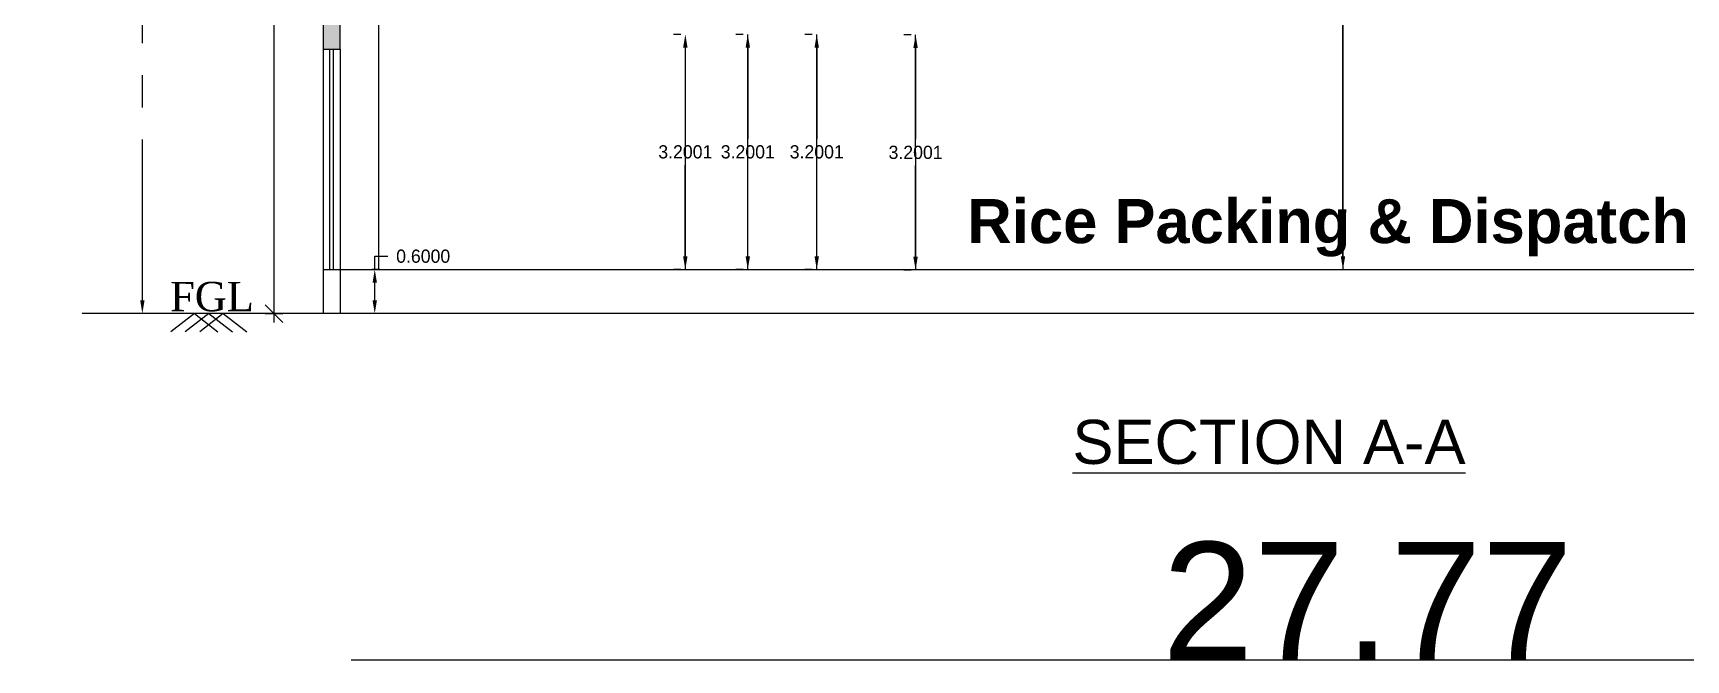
# Model space of a CAD drawing. Header units: metres. Extents: x 1422408 to 2565053, y 3723 to 80428.
# Drawn here: x 2267671.75 to 2267694.27, y 4215.33 to 4223.86 of the extents above; entities that cross this region are included whole.
import ezdxf
from ezdxf.enums import TextEntityAlignment as Align

# ---------------------------------------------------------------- set-up
doc = ezdxf.new("R2010")
doc.units = ezdxf.units.M
doc.header["$LTSCALE"] = 3.5
doc.header["$MEASUREMENT"] = 0
for name, pattern in [('DOT2', [0.125, 0, -0.125]), ('HIDDEN', [0.375, 0.25, -0.125]), ('LO-04b-R0 Framing-Framer(by Comau) - 131112$0${ Cable   Tele }', [0]), ('PHANTOM2', [1.25, 0.625, -0.125, 0.125, -0.125, 0.125, -0.125])]:
    doc.linetypes.add(name, pattern=pattern)
doc.layers.get('0').update_dxf_attribs({"linetype": 'CONTINUOUS'})
doc.layers.get('DEFPOINTS').update_dxf_attribs({"linetype": 'CONTINUOUS'})
for name, color, linetype in [('BLK_1_FLR_0_AC_ROOM_1', 117, 'CONTINUOUS'), ('BLK_1_FLR_0_AC_ROOM_2', 117, 'CONTINUOUS'), ('BLK_1_FLR_0_AC_ROOM_3', 117, 'CONTINUOUS'), ('BLK_1_FLR_0_AC_ROOM_4', 117, 'CONTINUOUS'), ('BLK_1_FLR_0_AC_ROOM_5', 117, 'CONTINUOUS'), ('BLK_1_HT_OF_BLDG', 5, 'CONTINUOUS'), ('BLK_1_PLINTH_HEIGHT', 7, 'CONTINUOUS')]:
    doc.layers.add(name, color=color, linetype=linetype)
doc.styles.add('ANAND', font='times.ttf')
doc.styles.add('ROOM TEXT 10.5', font='swisse.ttf')
doc.styles.add('SIKKIM-ARE', font='arialbd.ttf')
doc.styles.add('style1', font='arial.ttf', dxfattribs={"height": 0.28})
doc.styles.add('style1jaya', font='times.ttf')
doc.dimstyles.new('STANDARD$0', dxfattribs={"dimtxt": 0.25, "dimasz": 0.1, "dimexe": 2, "dimexo": 2, "dimgap": 0, "dimtad": 0, "dimzin": 0, "dimdsep": 46, "dimtxsty": 'ANAND', "dimcen": 0.0625, "dimdle": 2.5, "dimse1": 1, "dimse2": 1, "dimclrd": 2, "dimclre": 9, "dimadec": 0, "dimazin": 0, "dimtfac": 1, "dimtix": 1, "dimtofl": 0, "dimtmove": 2, "dimatfit": 3, "dimldrblk": 'OBLIQUE', "dimfxl": 0, "dimtolj": 1, "dimtzin": 0, "dimarcsym": 0})

# ---------------------------------------------------------------- blocks, each defined once
blk = doc.blocks.new('ER')
for p, q in [((-3, -3), (3, 3)), ((-3, 0), (3, 0)), ((0, -3), (0, 3))]:
    blk.add_line(p, q)
blk = doc.blocks.new('*D706')
at = {"lineweight": -2, "ltscale": 0.05}
blk.add_line((2267675.034, 4234.6), (2267675.034, 4220.08), dxfattribs=at)
at = {"layer": 'DEFPOINTS', "color": 0, "ltscale": 0.05}
for p in [(2267675.936, 4234.64), (2267675.034, 4220.04), (2267675.936, 4220.04)]:
    blk.add_point(p, dxfattribs=at)
at = {"lineweight": -2, "ltscale": 0.05, "xscale": 0.04, "yscale": 0.04, "zscale": 0.04}
for p, rotation in [((2267675.034, 4234.64), 90), ((2267675.034, 4220.04), 270)]:
    blk.add_blockref('ER', p, dxfattribs=dict(at, rotation=rotation))
at = {"color": 0, "ltscale": 0.05, "insert": (2267674.443, 4227.34), "char_height": 0.28, "attachment_point": 5, "rotation": 90, "style": 'style1'}
blk.add_mtext('\\A1;{\\H3.5714x;14.60}', dxfattribs=at)
blk = doc.blocks.new('_DOT')
at = {"color": 0, "linetype": 'ByBlock'}
blk.add_line((-0.5, 0), (-1, 0), dxfattribs=at)
at = {"color": 0, "linetype": 'ByBlock', "const_width": 0.5}
blk.add_lwpolyline([(-0.25, 0, 1), (0.25, 0, 1)], format="xyb", close=True, dxfattribs=at)
blk = doc.blocks.new('*D548')
at = {"layer": 'BLK_1_HT_OF_BLDG', "color": 0, "linetype": 'DOT2', "lineweight": -2}
for p, q in [((2267673.179, 4237.561), (2267673.062, 4237.561)), ((2267673.179, 4220.04), (2267673.062, 4220.04))]:
    blk.add_line(p, q, dxfattribs=at)
at = {"layer": 'BLK_1_HT_OF_BLDG', "color": 0, "linetype": 'PHANTOM2', "lineweight": -2}
for p, q in [((2267673.242, 4237.381), (2267673.242, 4229.212)), ((2267673.242, 4220.22), (2267673.242, 4228.389))]:
    blk.add_line(p, q, dxfattribs=at)
at = {"layer": 'BLK_1_HT_OF_BLDG', "color": 0}
for points in [[(2267673.212, 4237.381), (2267673.272, 4237.381), (2267673.242, 4237.561)], [(2267673.212, 4220.22), (2267673.272, 4220.22), (2267673.242, 4220.04)]]:
    blk.add_solid(points, dxfattribs=at)
at = {"layer": 'DEFPOINTS', "color": 0}
for p in [(2267673.242, 4237.561), (2267673.242, 4237.561), (2267673.242, 4220.04)]:
    blk.add_point(p, dxfattribs=at)
at = {"layer": 'BLK_1_HT_OF_BLDG', "color": 0, "lineweight": 25, "insert": (2267673.242, 4228.8), "char_height": 0.18, "attachment_point": 5}
blk.add_mtext('\\A1;{\\H3.5714x;17.5212}', dxfattribs=at)
blk = doc.blocks.new('*D557')
at = {"layer": 'BLK_1_FLR_0_AC_ROOM_1', "color": 0, "linetype": 'DOT2', "lineweight": -2, "ltscale": 400}
for p, q in [((2267689.656, 4237.253), (2267689.774, 4237.253)), ((2267689.656, 4220.64), (2267689.774, 4220.64))]:
    blk.add_line(p, q, dxfattribs=at)
at = {"layer": 'BLK_1_FLR_0_AC_ROOM_1', "color": 0, "linetype": 'PHANTOM2', "lineweight": -2, "ltscale": 400}
for p, q in [((2267689.594, 4237.073), (2267689.594, 4229.126)), ((2267689.594, 4220.82), (2267689.594, 4228.766))]:
    blk.add_line(p, q, dxfattribs=at)
at = {"layer": 'BLK_1_FLR_0_AC_ROOM_1', "color": 0, "ltscale": 400}
for points in [[(2267689.564, 4237.073), (2267689.624, 4237.073), (2267689.594, 4237.253)], [(2267689.564, 4220.82), (2267689.624, 4220.82), (2267689.594, 4220.64)]]:
    blk.add_solid(points, dxfattribs=at)
at = {"layer": 'DEFPOINTS', "color": 0, "ltscale": 400}
for p in [(2267689.594, 4237.253), (2267689.594, 4220.64), (2267689.594, 4220.64)]:
    blk.add_point(p, dxfattribs=at)
at = {"layer": 'BLK_1_FLR_0_AC_ROOM_1', "color": 0, "ltscale": 400, "insert": (2267689.594, 4228.946), "char_height": 0.18, "attachment_point": 5}
blk.add_mtext('\\A1;16.6133', dxfattribs=at)
blk = doc.blocks.new('*D558')
at = {"layer": 'BLK_1_FLR_0_AC_ROOM_2', "color": 0, "linetype": 'DOT2', "lineweight": -2, "ltscale": 400}
for p, q in [((2267680.575, 4223.84), (2267680.457, 4223.84)), ((2267680.575, 4220.64), (2267680.457, 4220.64))]:
    blk.add_line(p, q, dxfattribs=at)
at = {"layer": 'BLK_1_FLR_0_AC_ROOM_2', "color": 0, "linetype": 'PHANTOM2', "lineweight": -2, "ltscale": 400}
for p, q in [((2267680.637, 4223.66), (2267680.637, 4222.42)), ((2267680.637, 4220.82), (2267680.637, 4222.06))]:
    blk.add_line(p, q, dxfattribs=at)
at = {"layer": 'BLK_1_FLR_0_AC_ROOM_2', "color": 0, "ltscale": 400}
for points in [[(2267680.607, 4223.66), (2267680.667, 4223.66), (2267680.637, 4223.84)], [(2267680.607, 4220.82), (2267680.667, 4220.82), (2267680.637, 4220.64)]]:
    blk.add_solid(points, dxfattribs=at)
at = {"layer": 'DEFPOINTS', "color": 0, "ltscale": 400}
for p in [(2267680.637, 4223.84), (2267680.637, 4223.84), (2267680.637, 4220.64)]:
    blk.add_point(p, dxfattribs=at)
at = {"layer": 'BLK_1_FLR_0_AC_ROOM_2', "color": 0, "ltscale": 400, "insert": (2267680.637, 4222.24), "char_height": 0.18, "attachment_point": 5}
blk.add_mtext('\\A1;3.2001', dxfattribs=at)
blk = doc.blocks.new('*D559')
at = {"layer": 'BLK_1_FLR_0_AC_ROOM_3', "color": 0, "linetype": 'DOT2', "lineweight": -2, "ltscale": 400}
for p, q in [((2267681.425, 4223.84), (2267681.308, 4223.84)), ((2267681.425, 4220.64), (2267681.308, 4220.64))]:
    blk.add_line(p, q, dxfattribs=at)
at = {"layer": 'BLK_1_FLR_0_AC_ROOM_3', "color": 0, "linetype": 'PHANTOM2', "lineweight": -2, "ltscale": 400}
for p, q in [((2267681.488, 4223.66), (2267681.488, 4222.42)), ((2267681.488, 4220.82), (2267681.488, 4222.06))]:
    blk.add_line(p, q, dxfattribs=at)
at = {"layer": 'BLK_1_FLR_0_AC_ROOM_3', "color": 0, "ltscale": 400}
for points in [[(2267681.458, 4223.66), (2267681.518, 4223.66), (2267681.488, 4223.84)], [(2267681.458, 4220.82), (2267681.518, 4220.82), (2267681.488, 4220.64)]]:
    blk.add_solid(points, dxfattribs=at)
at = {"layer": 'DEFPOINTS', "color": 0, "ltscale": 400}
for p in [(2267681.488, 4223.84), (2267681.488, 4223.84), (2267681.488, 4220.64)]:
    blk.add_point(p, dxfattribs=at)
at = {"layer": 'BLK_1_FLR_0_AC_ROOM_3', "color": 0, "ltscale": 400, "insert": (2267681.488, 4222.24), "char_height": 0.18, "attachment_point": 5}
blk.add_mtext('\\A1;3.2001', dxfattribs=at)
blk = doc.blocks.new('*D579')
at = {"layer": 'BLK_1_PLINTH_HEIGHT', "color": 0, "linetype": 'PHANTOM2', "lineweight": -2}
for p, q in [((2267676.407, 4220.64), (2267676.407, 4220.82)), ((2267676.407, 4220.82), (2267676.587, 4220.82)), ((2267676.407, 4220.22), (2267676.407, 4220.46))]:
    blk.add_line(p, q, dxfattribs=at)
at = {"layer": 'BLK_1_PLINTH_HEIGHT', "color": 0, "linetype": 'DOT2', "lineweight": -2}
for p, q in [((2267676.474, 4220.64), (2267676.227, 4220.64)), ((2267676.474, 4220.04), (2267676.227, 4220.04))]:
    blk.add_line(p, q, dxfattribs=at)
at = {"layer": 'BLK_1_PLINTH_HEIGHT', "color": 0}
for points in [[(2267676.377, 4220.46), (2267676.437, 4220.46), (2267676.407, 4220.64)], [(2267676.377, 4220.22), (2267676.437, 4220.22), (2267676.407, 4220.04)]]:
    blk.add_solid(points, dxfattribs=at)
at = {"layer": 'DEFPOINTS', "color": 0}
for p in [(2267676.407, 4220.64), (2267676.537, 4220.64), (2267676.537, 4220.04)]:
    blk.add_point(p, dxfattribs=at)
at = {"layer": 'BLK_1_PLINTH_HEIGHT', "color": 0, "insert": (2267677.067, 4220.82), "char_height": 0.18, "attachment_point": 5}
blk.add_mtext('\\A1;0.6000', dxfattribs=at)
blk = doc.blocks.new('*D623')
at = {"layer": 'BLK_1_FLR_0_AC_ROOM_4', "color": 0, "linetype": 'DOT2', "lineweight": -2, "ltscale": 400}
for p, q in [((2267682.364, 4223.84), (2267682.247, 4223.84)), ((2267682.364, 4220.64), (2267682.247, 4220.64))]:
    blk.add_line(p, q, dxfattribs=at)
at = {"layer": 'BLK_1_FLR_0_AC_ROOM_4', "color": 0, "linetype": 'PHANTOM2', "lineweight": -2, "ltscale": 400}
for p, q in [((2267682.427, 4223.66), (2267682.427, 4222.42)), ((2267682.427, 4220.82), (2267682.427, 4222.06))]:
    blk.add_line(p, q, dxfattribs=at)
at = {"layer": 'BLK_1_FLR_0_AC_ROOM_4', "color": 0, "ltscale": 400}
for points in [[(2267682.397, 4223.66), (2267682.457, 4223.66), (2267682.427, 4223.84)], [(2267682.397, 4220.82), (2267682.457, 4220.82), (2267682.427, 4220.64)]]:
    blk.add_solid(points, dxfattribs=at)
at = {"layer": 'DEFPOINTS', "color": 0, "ltscale": 400}
for p in [(2267682.427, 4223.84), (2267682.427, 4223.84), (2267682.427, 4220.64)]:
    blk.add_point(p, dxfattribs=at)
at = {"layer": 'BLK_1_FLR_0_AC_ROOM_4', "color": 0, "ltscale": 400, "insert": (2267682.427, 4222.24), "char_height": 0.18, "attachment_point": 5}
blk.add_mtext('\\A1;3.2001', dxfattribs=at)
blk = doc.blocks.new('*D624')
at = {"layer": 'BLK_1_FLR_0_AC_ROOM_5', "color": 0, "linetype": 'DOT2', "lineweight": -2, "ltscale": 400}
for p, q in [((2267683.711, 4223.833), (2267683.593, 4223.833)), ((2267683.711, 4220.633), (2267683.593, 4220.633))]:
    blk.add_line(p, q, dxfattribs=at)
at = {"layer": 'BLK_1_FLR_0_AC_ROOM_5', "color": 0, "linetype": 'PHANTOM2', "lineweight": -2, "ltscale": 400}
for p, q in [((2267683.773, 4223.653), (2267683.773, 4222.413)), ((2267683.773, 4220.813), (2267683.773, 4222.053))]:
    blk.add_line(p, q, dxfattribs=at)
at = {"layer": 'BLK_1_FLR_0_AC_ROOM_5', "color": 0, "ltscale": 400}
for points in [[(2267683.743, 4223.653), (2267683.803, 4223.653), (2267683.773, 4223.833)], [(2267683.743, 4220.813), (2267683.803, 4220.813), (2267683.773, 4220.633)]]:
    blk.add_solid(points, dxfattribs=at)
at = {"layer": 'DEFPOINTS', "color": 0, "ltscale": 400}
for p in [(2267683.773, 4223.833), (2267683.773, 4223.833), (2267683.773, 4220.633)]:
    blk.add_point(p, dxfattribs=at)
at = {"layer": 'BLK_1_FLR_0_AC_ROOM_5', "color": 0, "ltscale": 400, "insert": (2267683.773, 4222.233), "char_height": 0.18, "attachment_point": 5}
blk.add_mtext('\\A1;3.2001', dxfattribs=at)

msp = doc.modelspace()

# ---------------------------------------------------------------- hatches: boundary and pattern name
h = msp.add_hatch(color=256)
h.dxf.hatch_style = 1
h.paths.add_polyline_path([(2267675.70592, 4223.68953), (2267675.70592, 4223.63953), (2267675.93572, 4223.63953), (2267675.93572, 4224.13953), (2267675.70572, 4224.13953), (2267675.70572, 4223.71453)])

# ---------------------------------------------------------------- linework, layer by layer
for p, q in [((2267675.70572, 4224.13953), (2267675.70572, 4223.71453)), ((2267675.93572, 4223.63953), (2267675.93572, 4224.13953)), ((2267676.45592, 4224.13953), (2267676.45592, 4220.63953)), ((2267675.70572, 4223.71453), (2267675.70592, 4223.68953)), ((2267675.70592, 4223.68953), (2267675.70592, 4223.63953)), ((2267675.70592, 4223.63953), (2267675.70592, 4220.03953)), ((2267675.70592, 4223.63953), (2267675.93572, 4223.63953)), ((2267675.79572, 4220.63953), (2267675.79572, 4223.63953)), ((2267675.84572, 4220.63953), (2267675.84572, 4223.63953)), ((2267675.93572, 4223.63953), (2267675.93572, 4220.03953)), ((2267675.70592, 4220.63953), (2267703.48158, 4220.63953))]:
    msp.add_line(p, q)
at = {"linetype": 'LO-04b-R0 Framing-Framer(by Comau) - 131112$0${ Cable   Tele }'}
for p, q in [((2267673.95117, 4220.03953), (2267673.63026, 4219.79277)), ((2267674.14795, 4220.03953), (2267673.82704, 4219.79277)), ((2267673.95117, 4220.03953), (2267674.27208, 4219.79277)), ((2267674.34473, 4220.03953), (2267674.02382, 4219.79277)), ((2267674.14795, 4220.03953), (2267674.46886, 4219.79277)), ((2267674.34473, 4220.03953), (2267674.66564, 4219.79277))]:
    msp.add_line(p, q, dxfattribs=at)
at = {"ltscale": 0.05}
for p, q in [((2267703.48158, 4220.03953), (2267675.70592, 4220.03953)), ((2267676.08362, 4215.3275), (2267703.77362, 4215.3275))]:
    msp.add_line(p, q, dxfattribs=at)
at = {"color": 1, "ltscale": 0.05, "elevation": 0}
msp.add_lwpolyline([(2267675.70592, 4220.03953), (2267672.42406, 4220.03953)], dxfattribs=at)
at = {"layer": 'BLK_1_FLR_0_AC_ROOM_1', "color": 3, "ltscale": 400}
msp.add_lwpolyline([(2267689.59356, 4237.24937), (2267689.59394, 4220.63953)], dxfattribs=at)
at = {"layer": 'BLK_1_FLR_0_AC_ROOM_2', "color": 3, "ltscale": 400, "elevation": 0}
msp.add_lwpolyline([(2267680.63718, 4220.63953), (2267680.63718, 4223.65963)], dxfattribs=at)
at = {"layer": 'BLK_1_FLR_0_AC_ROOM_3', "color": 3, "ltscale": 400, "elevation": 0}
msp.add_lwpolyline([(2267681.48772, 4220.63953), (2267681.48772, 4223.83963)], dxfattribs=at)
at = {"layer": 'BLK_1_FLR_0_AC_ROOM_4', "color": 3, "ltscale": 400}
msp.add_lwpolyline([(2267682.42658, 4220.63953), (2267682.42658, 4223.83963)], dxfattribs=at)
at = {"layer": 'BLK_1_FLR_0_AC_ROOM_5', "color": 3, "ltscale": 400}
msp.add_lwpolyline([(2267683.77463, 4220.63953), (2267683.77349, 4223.83274)], dxfattribs=at)

# ---------------------------------------------------------------- texts
at = {"linetype": 'Continuous', "ltscale": 300, "style": 'SIKKIM-ARE'}
msp.add_text('Rice Packing & Dispatch', height=0.5999998, dxfattribs=at).set_placement((2267684.47816, 4220.9986))
at = {"linetype": 'HIDDEN', "style": 'style1jaya'}
msp.add_text(' FGL', height=0.4, dxfattribs=at).set_placement((2267674.11512, 4220.27199), align=Align.MIDDLE_CENTER)
at = {"ltscale": 0.22, "style": 'ROOM TEXT 10.5'}
msp.add_text('%%USECTION A-A', height=0.6, dxfattribs=at).set_placement((2267685.90919, 4217.99451))
at = {"ltscale": 0.05, "insert": (2267689.92862, 4216.13183), "char_height": 1.6, "attachment_point": 5, "style": 'style1'}
msp.add_mtext('\\A1;27.77', dxfattribs=at)

# ---------------------------------------------------------------- dimensions: what is measured, and where the dimension line sits
at = {"ltscale": 0.05}
dim = msp.add_linear_dim(base=(2267675.03373, 4220.03953), p1=(2267675.93606, 4234.63952), p2=(2267675.93606, 4220.03953), angle=90, text='{\\H3.5714x;<>}', dimstyle='STANDARD$0', override={"dimtxt": 0.28, "dimasz": 0.04, "dimgap": 0.08, "dimtad": 2, "dimtxsty": 'style1', "dimblk": 'ER', "dimclrd": 256, "dimldrblk": 'DOT', "dimfxl": 0.18, "dimfxlon": 1, "dimarcsym": 1}, dxfattribs=at)
dim.commit()
dim.dimension.update_dxf_attribs({"geometry": '*D706', "text_midpoint": (2267674.44316, 4227.33952)})
at = {"layer": 'BLK_1_FLR_0_AC_ROOM_1', "color": 3, "ltscale": 400}
dim = msp.add_aligned_dim(p1=(2267689.59393, 4237.25279), p2=(2267689.59375, 4220.63953), distance=0.00019, dimstyle='STANDARD$0', override={"dimtxt": 0.18, "dimasz": 0.18, "dimexe": 0.18, "dimexo": 0.0625, "dimgap": 0.09, "dimtih": 1, "dimtoh": 1, "dimdec": 4, "dimtxsty": 'Standard', "dimcen": 0.09, "dimdle": 0, "dimse1": 0, "dimse2": 0, "dimclrd": 0, "dimclre": 0, "dimtdec": 4, "dimtix": 0, "dimtmove": 0, "dimfxl": 0, "dimarcsym": 2}, dxfattribs=at)
dim.commit()
dim.dimension.update_dxf_attribs({"geometry": '*D557', "text_midpoint": (2267689.59403, 4228.94616)})
at = {"layer": 'BLK_1_FLR_0_AC_ROOM_2', "color": 3, "ltscale": 400}
dim = msp.add_aligned_dim(p1=(2267680.63718, 4220.63953), p2=(2267680.63718, 4223.83963), distance=0, dimstyle='STANDARD$0', override={"dimtxt": 0.18, "dimasz": 0.18, "dimexe": 0.18, "dimexo": 0.0625, "dimgap": 0.09, "dimtih": 1, "dimtoh": 1, "dimdec": 4, "dimtxsty": 'Standard', "dimcen": 0.09, "dimdle": 0, "dimse1": 0, "dimse2": 0, "dimclrd": 0, "dimclre": 0, "dimtdec": 4, "dimtix": 0, "dimtmove": 0, "dimfxl": 0, "dimarcsym": 2}, dxfattribs=at)
dim.commit()
dim.dimension.update_dxf_attribs({"geometry": '*D558', "text_midpoint": (2267680.63718, 4222.23958)})
at = {"layer": 'BLK_1_FLR_0_AC_ROOM_3', "color": 3, "ltscale": 400}
dim = msp.add_aligned_dim(p1=(2267681.48772, 4220.63953), p2=(2267681.48772, 4223.83963), distance=0, dimstyle='STANDARD$0', override={"dimtxt": 0.18, "dimasz": 0.18, "dimexe": 0.18, "dimexo": 0.0625, "dimgap": 0.09, "dimtih": 1, "dimtoh": 1, "dimdec": 4, "dimtxsty": 'Standard', "dimcen": 0.09, "dimdle": 0, "dimse1": 0, "dimse2": 0, "dimclrd": 0, "dimclre": 0, "dimtdec": 4, "dimtix": 0, "dimtmove": 0, "dimfxl": 0, "dimarcsym": 2}, dxfattribs=at)
dim.commit()
dim.dimension.update_dxf_attribs({"geometry": '*D559', "text_midpoint": (2267681.48772, 4222.23958)})
at = {"layer": 'BLK_1_FLR_0_AC_ROOM_4', "color": 3, "ltscale": 400}
dim = msp.add_aligned_dim(p1=(2267682.42658, 4220.63953), p2=(2267682.42658, 4223.83963), distance=0, dimstyle='STANDARD$0', override={"dimtxt": 0.18, "dimasz": 0.18, "dimexe": 0.18, "dimexo": 0.0625, "dimgap": 0.09, "dimtih": 1, "dimtoh": 1, "dimdec": 4, "dimtxsty": 'Standard', "dimcen": 0.09, "dimdle": 0, "dimse1": 0, "dimse2": 0, "dimclrd": 0, "dimclre": 0, "dimtdec": 4, "dimtix": 0, "dimtmove": 0, "dimfxl": 0, "dimarcsym": 2}, dxfattribs=at)
dim.commit()
dim.dimension.update_dxf_attribs({"geometry": '*D623', "text_midpoint": (2267682.42658, 4222.23958)})
at = {"layer": 'BLK_1_FLR_0_AC_ROOM_5', "color": 3, "ltscale": 400}
dim = msp.add_aligned_dim(p1=(2267683.77349, 4220.63263), p2=(2267683.77349, 4223.83274), distance=0, dimstyle='STANDARD$0', override={"dimtxt": 0.18, "dimasz": 0.18, "dimexe": 0.18, "dimexo": 0.0625, "dimgap": 0.09, "dimtih": 1, "dimtoh": 1, "dimdec": 4, "dimtxsty": 'Standard', "dimcen": 0.09, "dimdle": 0, "dimse1": 0, "dimse2": 0, "dimclrd": 0, "dimclre": 0, "dimtdec": 4, "dimtix": 0, "dimtmove": 0, "dimfxl": 0, "dimarcsym": 2}, dxfattribs=at)
dim.commit()
dim.dimension.update_dxf_attribs({"geometry": '*D624', "text_midpoint": (2267683.77349, 4222.23269)})
at = {"layer": 'BLK_1_HT_OF_BLDG', "lineweight": 25}
dim = msp.add_linear_dim(base=(2267673.24151, 4237.56076), p1=(2267673.24151, 4220.03953), p2=(2267673.24151, 4237.56076), angle=90, text='{\\H3.5714x;<>}', dimstyle='STANDARD$0', override={"dimtxt": 0.18, "dimasz": 0.18, "dimexe": 0.18, "dimexo": 0.0625, "dimgap": 0.09, "dimtih": 1, "dimtoh": 1, "dimdec": 4, "dimtxsty": 'Standard', "dimcen": 0.09, "dimdle": 0, "dimse1": 0, "dimse2": 0, "dimclrd": 0, "dimclre": 0, "dimtdec": 4, "dimtix": 0, "dimtmove": 0, "dimfxl": 0, "dimarcsym": 2}, dxfattribs=at)
dim.commit()
dim.dimension.update_dxf_attribs({"geometry": '*D548', "text_midpoint": (2267673.24151, 4228.80014), "dimtype": 161})
at = {"layer": 'BLK_1_PLINTH_HEIGHT', "color": 7}
dim = msp.add_aligned_dim(p1=(2267676.53667, 4220.03953), p2=(2267676.53667, 4220.63953), distance=0.12919, dimstyle='STANDARD$0', override={"dimtxt": 0.18, "dimasz": 0.18, "dimexe": 0.18, "dimexo": 0.0625, "dimgap": 0.09, "dimtih": 1, "dimtoh": 1, "dimdec": 4, "dimtxsty": 'Standard', "dimcen": 0.09, "dimdle": 0, "dimse1": 0, "dimse2": 0, "dimclrd": 0, "dimclre": 0, "dimtdec": 4, "dimtix": 0, "dimtmove": 0, "dimfxl": 0, "dimarcsym": 2}, dxfattribs=at)
dim.commit()
dim.dimension.update_dxf_attribs({"geometry": '*D579', "text_midpoint": (2267677.06748, 4220.81953)})

doc.saveas('drawing.dxf')
